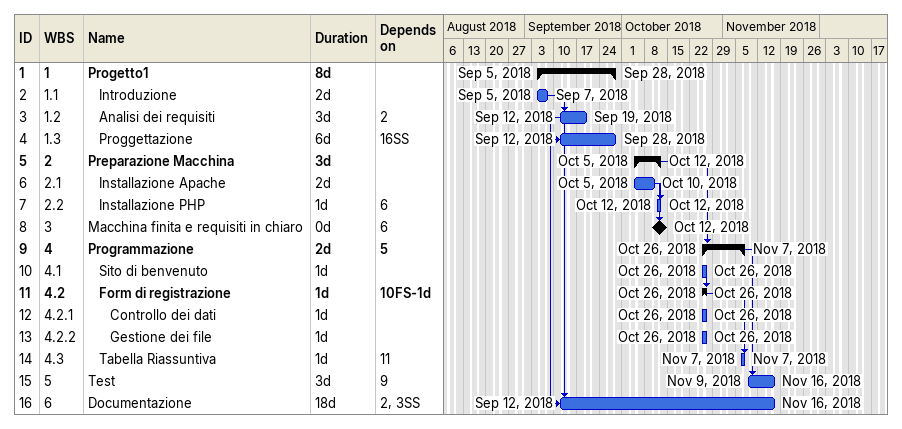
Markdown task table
| ID | WBS | Task | Duration | Start | Finish | Predecessors |
|---|---|---|---|---|---|---|
| 1 | 1 | **Progetto1** | 8d | 2018-09-05 | 2018-09-28 |  |
| 2 | 1.1 | Introduzione | 2d | 2018-09-05 | 2018-09-07 |  |
| 3 | 1.2 | Analisi dei requisiti | 3d | 2018-09-12 | 2018-09-19 | 2 |
| 4 | 1.3 | Proggettazione | 6d | 2018-09-12 | 2018-09-28 | 16SS |
| 5 | 2 | **Preparazione Macchina** | 3d | 2018-10-05 | 2018-10-12 |  |
| 6 | 2.1 | Installazione Apache | 2d | 2018-10-05 | 2018-10-10 |  |
| 7 | 2.2 | Installazione PHP | 1d | 2018-10-12 | 2018-10-12 | 6 |
| 8 | 3 | Macchina finita e requisiti in chiaro | 0d | 2018-10-12 | 2018-10-12 | 6 |
| 9 | 4 | **Programmazione** | 2d | 2018-10-26 | 2018-11-07 | 5 |
| 10 | 4.1 | Sito di benvenuto | 1d | 2018-10-26 | 2018-10-26 |  |
| 11 | 4.2 | **Form di registrazione** | 1d | 2018-10-26 | 2018-10-26 | 10FS-1d |
| 12 | 4.2.1 | Controllo dei dati | 1d | 2018-10-26 | 2018-10-26 |  |
| 13 | 4.2.2 | Gestione dei file | 1d | 2018-10-26 | 2018-10-26 |  |
| 14 | 4.3 | Tabella Riassuntiva | 1d | 2018-11-07 | 2018-11-07 | 11 |
| 15 | 5 | Test | 3d | 2018-11-09 | 2018-11-16 | 9 |
| 16 | 6 | Documentazione | 18d | 2018-09-12 | 2018-11-16 | 2, 3SS |
